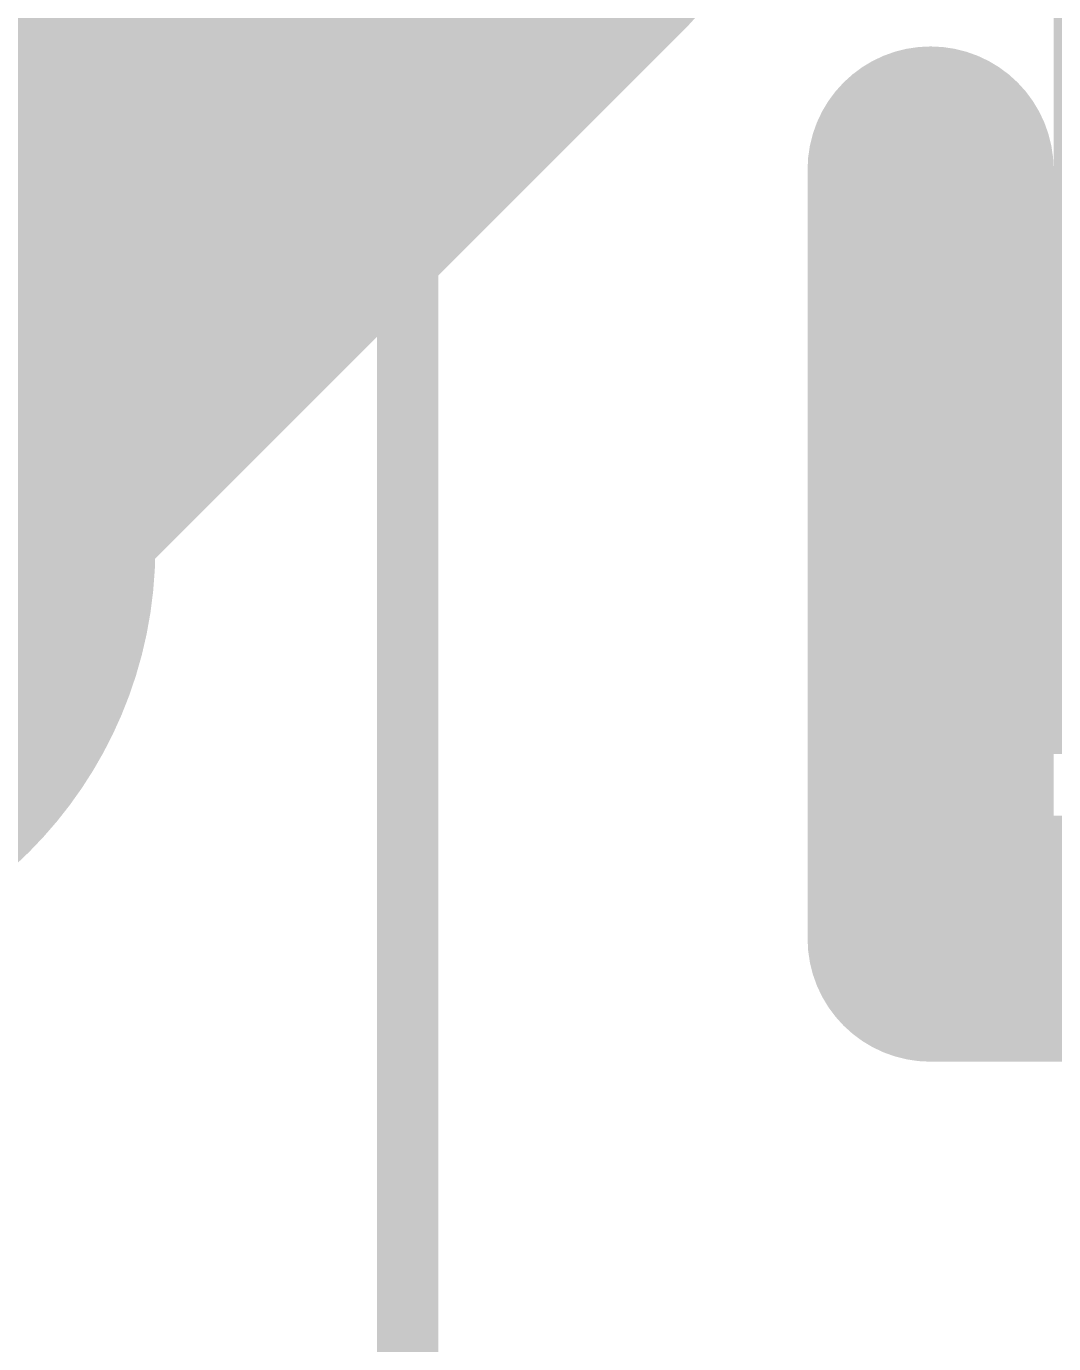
# Model space of a CAD drawing. Header units: inches. Extents: x 0.91 to 3.83, y 2.6 to 3.83.
# Drawn here: x 1.94095 to 1.97382, y 3.00082 to 3.04297 of the extents above; entities that cross this region are included whole.
import ezdxf

# ---------------------------------------------------------------- set-up
doc = ezdxf.new("R2010")
doc.units = ezdxf.units.IN
doc.header["$MEASUREMENT"] = 0
for name, color, linetype in [('Bottom 3D Body', 76, 'Continuous'), ('Bottom Courtyard', 56, 'Continuous'), ('Bottom Layer', 5, 'Continuous'), ('Bottom Overlay', 54, 'Continuous'), ('Top Layer', 1, 'Continuous'), ('Top Overlay', 2, 'Continuous')]:
    doc.layers.add(name, color=color, linetype=linetype)
doc.styles.add('Arial', font='', dxfattribs={"height": 0.2})
doc.styles.get('Arial').set_extended_font_data('Arial')

# ---------------------------------------------------------------- blocks, each defined once
blk = doc.blocks.new('QFN50P500X500X80_HS_29N_CP2102N_344')
at = {"layer": 'Bottom 3D Body'}
blk.add_lwpolyline([(-0.121063, -0.121063, 0.001969, 0.001969, 0), (-0.121063, 0.121063, 0.001969, 0.001969, 0)], format="xyseb", dxfattribs=at)
at = {"layer": 'Bottom Courtyard'}
for points in [[(-0.098425, -0.098425, 0.003937, 0.003937, 0), (-0.098425, 0.098425, 0.003937, 0.003937, 0)], [(-0.098425, -0.098425, 0.003937, 0.003937, 0), (0.098425, -0.098425, 0.003937, 0.003937, 0)]]:
    blk.add_lwpolyline(points, format="xyseb", dxfattribs=at)
at = {"layer": 'Top Overlay'}
for points in [[(-0.104331, -0.104331, 0.007874, 0.007874, 0), (-0.104331, -0.079724, 0.007874, 0.007874, 0)], [(-0.104331, -0.104331, 0.007874, 0.007874, 0), (-0.079724, -0.104331, 0.007874, 0.007874, 0)]]:
    blk.add_lwpolyline(points, format="xyseb", dxfattribs=at)
for points in [[(-0.106299, -0.079724, 0.003937, 0.003937, 1), (-0.102362, -0.079724, 0.003937, 0.003937, 1)], [(-0.106299, -0.104331, 0.003937, 0.003937, 1), (-0.102362, -0.104331, 0.003937, 0.003937, 1)], [(-0.106299, -0.104331, 0.003937, 0.003937, 1), (-0.102362, -0.104331, 0.003937, 0.003937, 1)]]:
    blk.add_lwpolyline(points, format="xyseb", close=True, dxfattribs=at)

msp = doc.modelspace()

# ---------------------------------------------------------------- hatches: boundary and pattern name
at = {"layer": 'Bottom Layer'}
h = msp.add_hatch(color=5, dxfattribs=at)
edge = h.paths.add_edge_path()
edge.add_arc((1.931299, 3.026299), 0.01378, 0, 360)
at = {"layer": 'Top Layer'}
h = msp.add_hatch(color=1, dxfattribs=at)
edge = h.paths.add_edge_path()
edge.add_arc((1.931299, 3.026299), 0.01378, 0, 360)

# ---------------------------------------------------------------- linework, layer by layer
for points in [[(1.918622, 3.013622, 0.02, 0.02, 0), (1.955, 3.05, 0.02, 0.02, 0)], [(1.922638, 3, 0.02, 0.02, 0), (1.95315, 2.969488, 0.02, 0.02, 0)]]:
    msp.add_lwpolyline(points, format="xyseb", dxfattribs=at)
msp.add_lwpolyline([(1.95, 3.05, 0.01, 0.01, 1), (1.96, 3.05, 0.01, 0.01, 1)], format="xyseb", close=True, dxfattribs=at)

# ---------------------------------------------------------------- block references
msp.add_blockref('QFN50P500X500X80_HS_29N_CP2102N_344', (2.074213, 3.11811))

# ---------------------------------------------------------------- texts
at = {"layer": 'Bottom Overlay', "style": 'Arial', "text_generation_flag": 2}
msp.add_text('TP4', height=0.026, dxfattribs=at).set_placement((1.949655, 3.007004))

doc.saveas('drawing.dxf')
